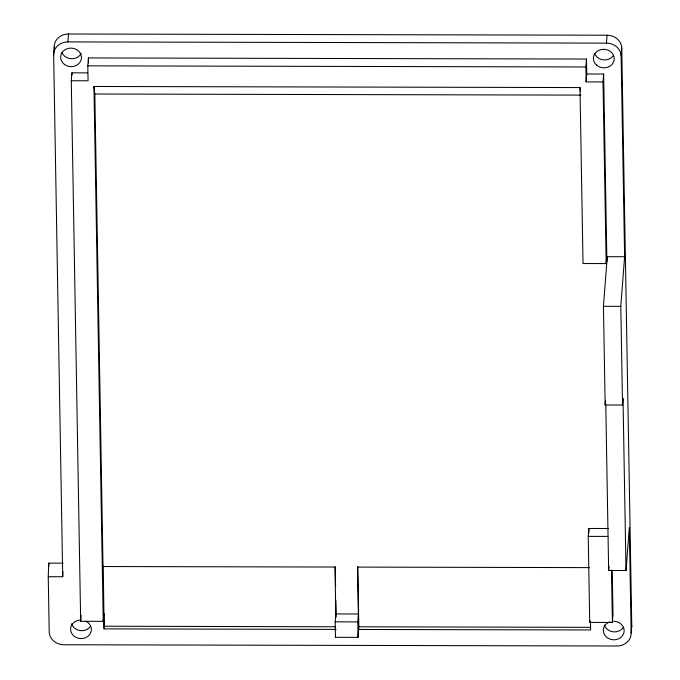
<?xml version="1.0" encoding="UTF-8"?>
<svg xmlns="http://www.w3.org/2000/svg" width="680" height="680" viewBox="0 0 680 680"><rect width="100%" height="100%" fill="white"/><g stroke="black" fill="none" stroke-linecap="round" stroke-linejoin="round"><path stroke-width="1.02" d="M48.246 576.708L62.704 576.742L53.66 54.766L54.264 46.852A14.476 12.869 4.4 0 1 68.502 34L607.062 35.207A14.476 12.869 4.4 0 1 621.75 48.127L631.754 625.235L631.142 633.148A14.476 12.869 4.4 0 1 616.904 646L63.886 644.759A14.476 12.869 4.4 0 1 49.206 631.839L48.246 576.708L48.756 563.125L63.223 563.159M62.704 576.742L62.909 571.514M53.66 54.766A14.476 12.869 4.4 0 1 67.898 41.913L68.502 34M336.073 629.399L104.108 628.873L103.836 613.419L103.224 621.333L80.665 621.282L71.29 80.758L71.901 72.837L87.627 72.879M71.29 80.758L88.069 80.792L87.814 65.849L88.417 57.936L586.483 59.049L586.738 73.992L586.135 81.906L603.024 81.948L603.636 74.035L586.738 73.992M80.665 621.282L81.124 615.34M104.108 628.873L103.266 565.998M357.791 566.576L358.836 626.807L358.02 637.364L335.461 637.313L335.197 621.851L335.801 613.938L334.993 567.043L103.02 566.525L94.826 94.019L93.951 86.471L579.981 87.567L580.423 91.332M335.461 637.313L335.614 635.332M358.02 637.364L357.756 621.902L358.36 613.989L357.552 567.094L589.517 567.621M586.135 81.906L585.871 66.972L586.483 59.049M624.614 256.743L607.265 256.7L603.449 306.298L605.158 404.974L622.514 405.017L620.798 306.34L624.614 256.743L621.137 56.041A14.476 12.869 4.4 0 0 606.45 43.129L607.062 35.207M621.137 56.041L621.75 48.127M579.981 87.567L583.032 263.534L606.169 263.585L606.781 255.672L603.636 74.035M612.238 570.486L613.003 614.558L612.399 622.472L589.721 622.421L588.226 536.375L588.837 528.462L608.421 528.505M605.158 404.974L605.523 400.265M589.721 622.421L589.875 620.449M631.142 633.148L629.314 527.519L626 570.52L608.651 570.486L608.974 566.287M622.514 405.017L623.016 398.421L626 570.52M67.898 41.913L606.45 43.129M87.814 65.849L585.871 66.972M94.826 94.019L580.856 95.106M603.449 306.298L620.798 306.34M588.226 536.375L607.81 536.418M335.801 613.938L358.36 613.989M335.197 621.851L357.756 621.902M104.303 626.237L335.214 626.756M358.836 626.807L590.801 627.325M358.632 629.45L590.597 629.969L590.452 621.724M607.265 256.7L607.333 260.95M603.024 81.948L606.169 263.585M611.49 570.001L612.399 622.472M605.778 404.719L608.651 570.486M588.837 528.462L588.914 532.695M335.231 566.525L335.58 586.602M335.818 600.338L336.107 617.244M93.951 86.471L103.224 621.333M88.417 57.936L88.502 62.917M71.901 72.837L71.935 74.962M54.264 46.852L54.34 51.093M48.756 563.125L48.816 566.27M631.754 625.235A14.476 12.869 4.4 0 1 631.516 627.75M613.402 55.522A10.421 9.265 4.4 0 1 603.423 59.874A10.421 9.265 4.4 0 1 594.617 53.592M81.166 53.405A10.421 9.265 4.4 0 1 71.366 58.727A10.421 9.265 4.4 0 1 61.931 52.615M623.45 627.274A10.421 9.265 4.4 0 1 613.156 631.813A10.421 9.265 4.4 0 1 604.341 624.996M90.678 626.085A10.421 9.265 4.4 0 1 80.384 630.615A10.421 9.265 4.4 0 1 71.57 623.798M86.037 621.316A10.421 9.265 4.4 0 1 87.788 636.454A10.421 9.265 4.4 0 1 71.247 632.485A10.421 9.265 4.4 0 1 80.809 620.067M613.581 621.256A10.421 9.265 4.4 0 1 623.373 634.227A10.421 9.265 4.4 0 1 606.279 636.88A10.421 9.265 4.4 0 1 610.037 621.809M596.394 64.948A10.421 9.265 4.4 0 0 613.861 61.225A10.421 9.265 4.4 0 0 601.231 49.555A10.421 9.265 4.4 0 0 596.394 64.948M64.481 64.464A10.421 9.265 4.4 0 0 81.337 59.016A10.421 9.265 4.4 0 0 67.346 48.654A10.421 9.265 4.4 0 0 64.481 64.464"/></g></svg>
